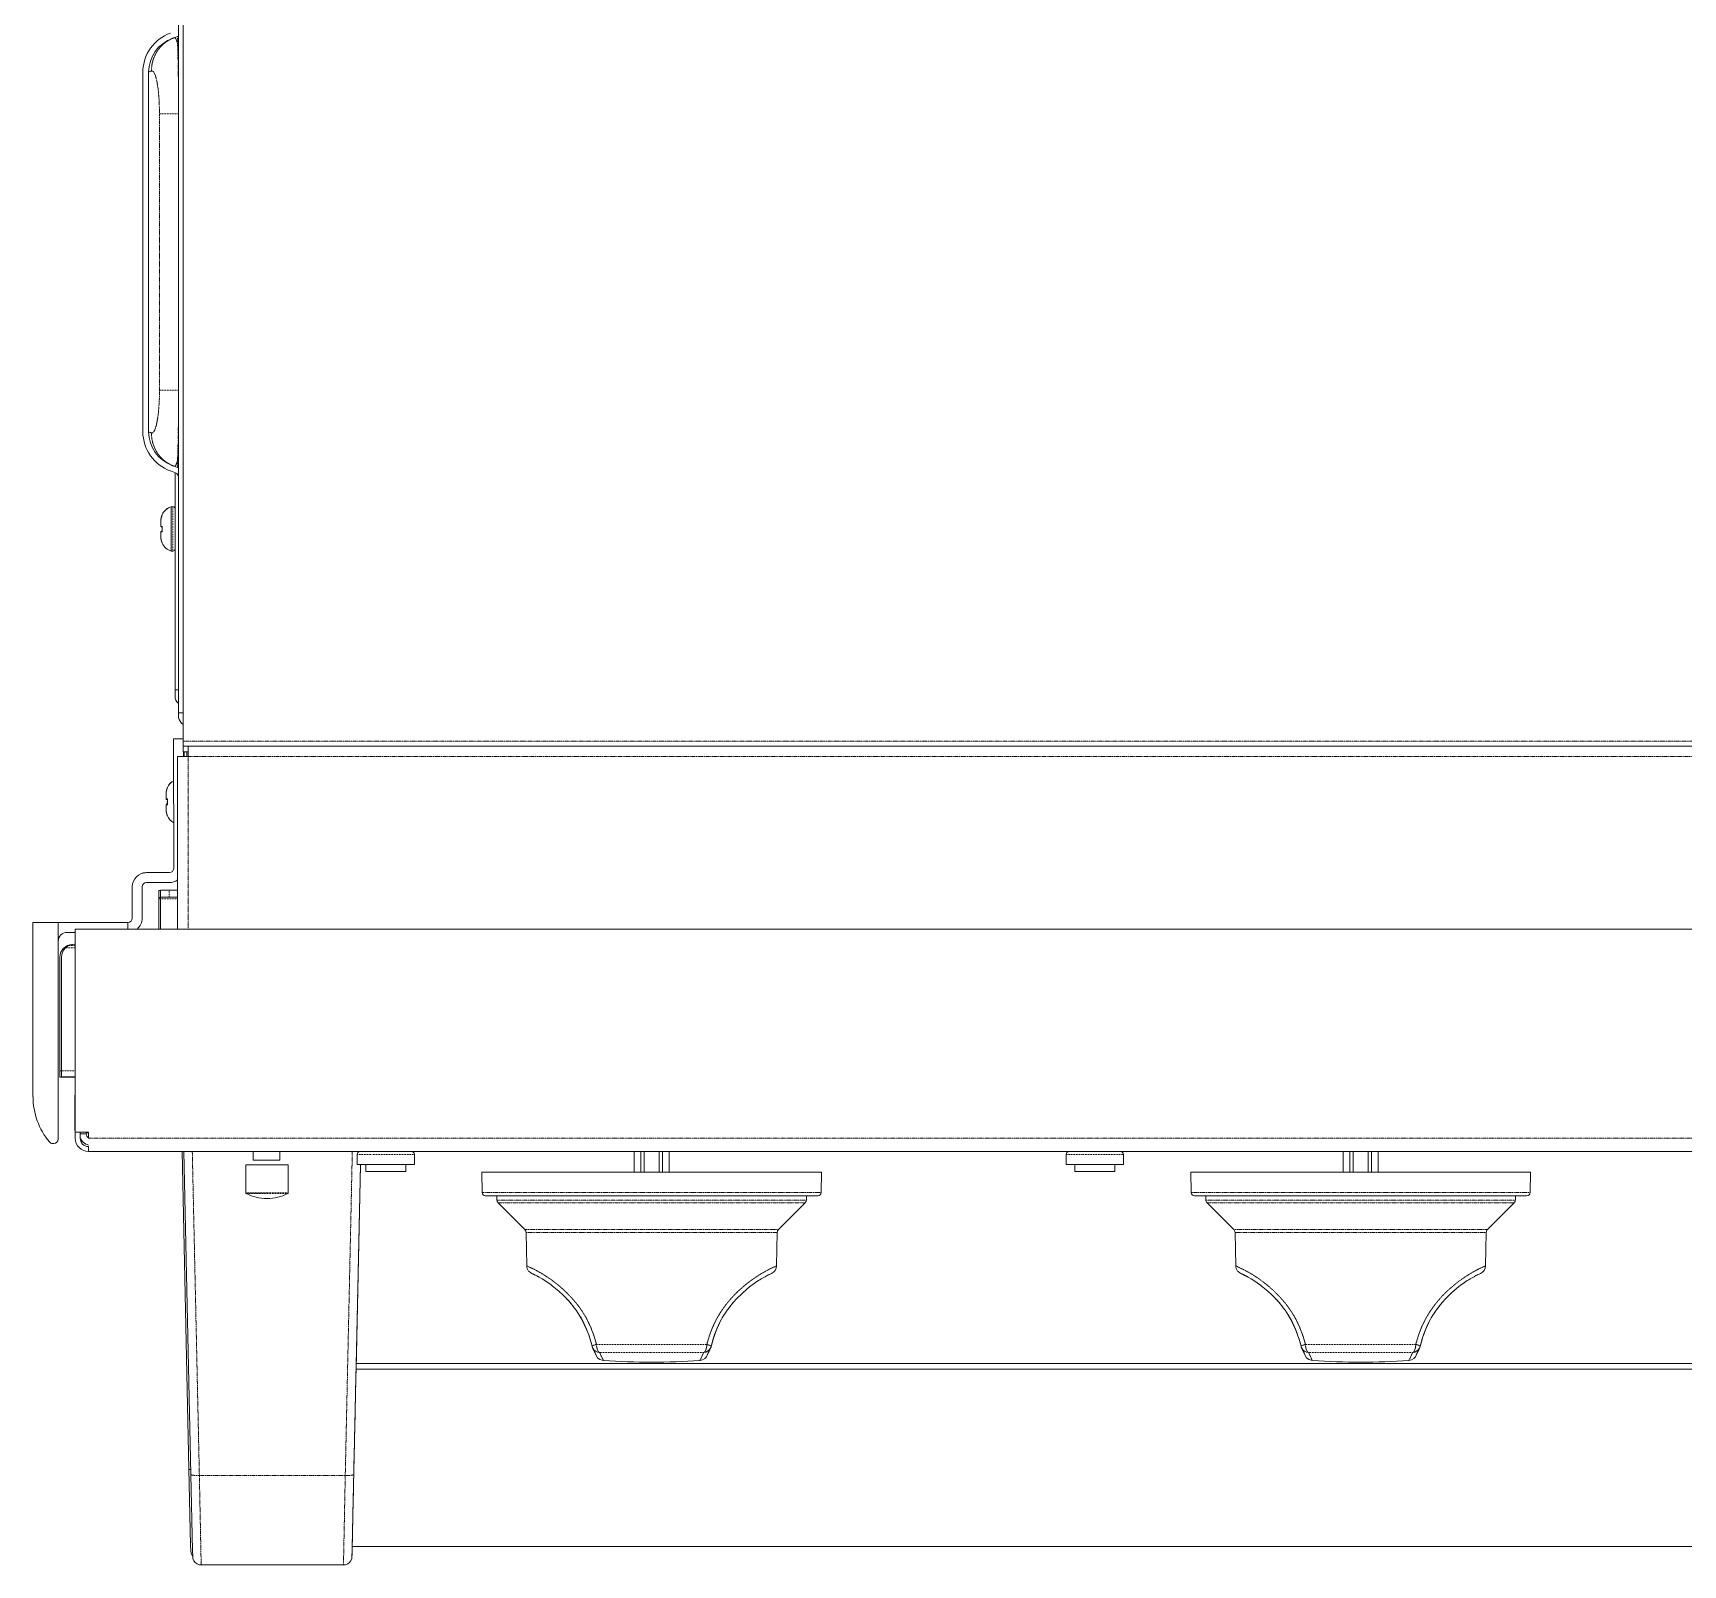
# Model space of a CAD drawing. Header units: millimetres. Extents: x 60499 to 556746, y 248297 to 497145.
# Drawn here: x 351183 to 360956, y 376752 to 385823 of the extents above; entities that cross this region are included whole.
import ezdxf

# ---------------------------------------------------------------- set-up
doc = ezdxf.new("R2010")
doc.units = ezdxf.units.MM
doc.linetypes.add('PHANTOM', pattern=[20, 10, -2, 2, -2, 2, -2])

msp = doc.modelspace()

# ---------------------------------------------------------------- linework, layer by layer
at = {"color": 7, "lineweight": 13, "ltscale": 0.03937}
for p, q in [((352044.5, 381796.6), (352044.5, 396784.9)), ((352073.1, 381629.9), (352073.1, 389994.9)), ((351834.1, 385591.1), (351834.1, 383461.1)), ((351868.2, 385591.4), (351868.2, 383460.7)), ((352024.9, 383219.7), (352024.9, 381933.7)), ((352016.5, 380876.2), (352016.4, 381643.8)), ((352039.8, 380517.1), (352039.8, 381537.9)), ((375254.7, 381600.5), (352102.5, 381600.5)), ((351183.3, 379524.5), (351183.3, 380556.2)), ((351332.8, 380556.2), (351332.8, 379272.5)), ((351433.2, 379313.9), (351433.2, 380517.1)), ((351433.2, 380517.1), (375923.5, 380517.1)), ((351343, 380350.5), (351343, 379677.3)), ((351352.6, 380351.3), (351352.6, 379678.2)), ((351433.2, 379278.8), (351433.2, 380274.9)), ((351512.5, 379199.5), (375844.2, 379199.5)), ((352066, 379199.4), (352107, 377321.2)), ((352076.6, 379199.5), (352118.4, 377288.4)), ((353123.5, 379123.9), (353097, 377911.1)), ((353841.3, 379078.2), (355854, 379078.2)), ((358040.4, 379078.2), (360053.1, 379078.2)), ((353864.4, 378937.1), (355830.9, 378937.1)), ((358063.5, 378937.1), (360030, 378937.1)), ((353097.7, 377944), (374299.8, 377944)), ((353096.8, 377911.1), (374311.2, 377911.2)), ((353073.9, 376861.4), (374334.2, 376861.4)), ((353022.3, 376751.7), (352179.5, 376751.6))]:
    msp.add_line(p, q, dxfattribs=at)
at = {"color": 7, "lineweight": 13, "ltscale": 0.000946814}
msp.add_line((352009.6, 385791.1), (352039.5, 385801.9), dxfattribs=at)
at = {"color": 7, "linetype": 'PHANTOM', "lineweight": 13, "ltscale": 0.001292}
for p, q in [((352039.5, 385758.5), (352039.5, 385801.9)), ((352039.5, 383250.2), (352039.5, 383293.6))]:
    msp.add_line(p, q, dxfattribs=at)
at = {"color": 7, "lineweight": 13, "ltscale": 1.11738e-05}
for p, q in [((351834.1, 385591.4), (351834.1, 385591.1)), ((351834.1, 383461.1), (351834.1, 383460.7))]:
    msp.add_line(p, q, dxfattribs=at)
at = {"color": 7, "linetype": 'PHANTOM', "lineweight": 13, "ltscale": 0.000532001}
msp.add_line((351868.2, 385591.4), (351885, 385597.5), dxfattribs=at)
at = {"color": 7, "linetype": 'PHANTOM', "lineweight": 13, "ltscale": 0.03937}
for p, q in [((351932.7, 385344), (351932.7, 383708.1)), ((352073.1, 381629.9), (375284.1, 381629.9)), ((375254.7, 381537.9), (352102.5, 381537.9)), ((352102.5, 380517.1), (352102.5, 381537.9)), ((351512.5, 379278.8), (375844.2, 379278.8)), ((352126.9, 379199.5), (352168.8, 377281.1)), ((353074.6, 379199.5), (353032.8, 377281.1)), ((353123.2, 379123.9), (353083.2, 377288.4)), ((353843.4, 378957.7), (355851.9, 378957.7)), ((354847.6, 378912.7), (353931.2, 378912.7)), ((353938.6, 378895.4), (354847.6, 378895.4)), ((355764, 378912.7), (354847.6, 378912.7)), ((354847.6, 378895.4), (355756.6, 378895.4)), ((358042.5, 378957.7), (360051, 378957.7)), ((359046.7, 378912.7), (358130.3, 378912.7)), ((358137.7, 378895.4), (359046.7, 378895.4)), ((359963.1, 378912.7), (359046.7, 378912.7)), ((359046.7, 378895.4), (359955.7, 378895.4)), ((354847.6, 378737.8), (354096.2, 378737.8)), ((354103.6, 378720.6), (354847.6, 378720.6)), ((355599, 378737.8), (354847.6, 378737.8)), ((354847.6, 378720.6), (355591.6, 378720.6)), ((359046.7, 378737.8), (358295.3, 378737.8)), ((358302.7, 378720.6), (359046.7, 378720.6)), ((359798.1, 378737.8), (359046.7, 378737.8)), ((359046.7, 378720.6), (359790.7, 378720.6)), ((353032.8, 377281.1), (352168.8, 377281.1))]:
    msp.add_line(p, q, dxfattribs=at)
at = {"color": 7, "linetype": 'PHANTOM', "lineweight": 13, "ltscale": 0.003328}
for p, q in [((351932.7, 385344), (352044.5, 385344)), ((351932.7, 383708.1), (352044.5, 383708.1))]:
    msp.add_line(p, q, dxfattribs=at)
at = {"color": 7, "linetype": 'PHANTOM', "lineweight": 13, "ltscale": 0.000532042}
msp.add_line((351885, 383454.6), (351868.2, 383460.7), dxfattribs=at)
at = {"color": 7, "lineweight": 13, "ltscale": 5.75583e-05}
msp.add_line((351996.3, 383230.2), (351998.1, 383229.5), dxfattribs=at)
at = {"color": 7, "lineweight": 13, "ltscale": 0.000946855}
msp.add_line((352028, 383218.6), (351998.1, 383229.5), dxfattribs=at)
at = {"color": 7, "lineweight": 13, "ltscale": 0.000946842}
msp.add_line((352039.5, 383250.2), (352009.6, 383261.1), dxfattribs=at)
at = {"color": 7, "lineweight": 13, "ltscale": 0.000301872}
msp.add_line((352012.4, 383017.2), (352002.2, 383017.2), dxfattribs=at)
at = {"color": 7, "lineweight": 13, "ltscale": 1.80222e-06}
msp.add_line((352002.2, 383017.2), (352002.2, 383017.1), dxfattribs=at)
at = {"color": 7, "lineweight": 13, "ltscale": 0.000301842}
for p, q in [((352012.3, 383017.2), (352002.2, 383017.2)), ((352012.3, 382755), (352002.2, 382755))]:
    msp.add_line(p, q, dxfattribs=at)
at = {"color": 7, "lineweight": 13, "ltscale": 0.003901}
for p in [(352002.2, 383017.2), (352002.2, 382755)]:
    msp.add_line(p, (352002.2, 382886.1), dxfattribs=at)
at = {"color": 7, "linetype": 'PHANTOM', "lineweight": 13, "ltscale": 0.007802}
msp.add_line((352012.3, 382755), (352012.3, 383017.2), dxfattribs=at)
at = {"color": 7, "linetype": 'PHANTOM', "lineweight": 13, "ltscale": 1.80222e-06}
msp.add_line((352012.4, 383017.1), (352012.4, 383017.2), dxfattribs=at)
at = {"color": 7, "lineweight": 13, "ltscale": 0.000908439}
for p, q in [((351940.9, 382933.4), (351940.9, 382902.9)), ((351972.2, 381318.4), (351972.2, 381287.9))]:
    msp.add_line(p, q, dxfattribs=at)
at = {"color": 7, "lineweight": 13, "ltscale": 9.98429e-05}
for p, q in [((351945.1, 382898.7), (351948.5, 382898.7)), ((351976.4, 381283.7), (351979.8, 381283.7))]:
    msp.add_line(p, q, dxfattribs=at)
at = {"color": 7, "linetype": 'PHANTOM', "lineweight": 13, "ltscale": 2.46498e-05}
for p, q in [((351948.4, 382971), (351949.2, 382971)), ((351948.5, 382971), (351949.3, 382971.1))]:
    msp.add_line(p, q, dxfattribs=at)
at = {"color": 7, "lineweight": 13, "ltscale": 1.13793e-05}
for p, q in [((351949.1, 382970.7), (351949.2, 382971)), ((351980.3, 381355.7), (351980.5, 381356))]:
    msp.add_line(p, q, dxfattribs=at)
at = {"color": 7, "lineweight": 13, "ltscale": 0.000883568}
msp.add_line((351940.9, 382868.5), (351940.9, 382838.8), dxfattribs=at)
at = {"color": 7, "lineweight": 13, "ltscale": 0.000101315}
for p, q in [((351948.5, 382872.7), (351945.1, 382872.7)), ((351979.8, 381257.7), (351976.4, 381257.7))]:
    msp.add_line(p, q, dxfattribs=at)
at = {"color": 7, "linetype": 'PHANTOM', "lineweight": 13, "ltscale": 2.41483e-05}
msp.add_line((351948.8, 382802.1), (351948, 382802.1), dxfattribs=at)
at = {"color": 7, "lineweight": 13, "ltscale": 1.12837e-05}
msp.add_line((351948.7, 382802.4), (351948.8, 382802.1), dxfattribs=at)
at = {"color": 7, "lineweight": 13, "ltscale": 0.0011}
msp.add_line((352024.9, 381933.7), (352024.9, 381896.8), dxfattribs=at)
at = {"color": 7, "lineweight": 13, "ltscale": 0.000586112}
msp.add_line((352024.9, 381933.7), (352044.5, 381933.7), dxfattribs=at)
at = {"color": 7, "lineweight": 13, "ltscale": 0.000485878}
msp.add_line((352044.5, 381780.3), (352044.5, 381796.6), dxfattribs=at)
at = {"color": 7, "lineweight": 13, "ltscale": 0.000849836}
msp.add_line((352044.5, 381796.6), (352073.1, 381796.6), dxfattribs=at)
at = {"color": 7, "lineweight": 13, "ltscale": 0.000476866}
msp.add_line((352061.8, 381738.8), (352073.1, 381727.4), dxfattribs=at)
at = {"color": 7, "lineweight": 13, "ltscale": 0.001686}
msp.add_line((352016.4, 381643.8), (352073.1, 381643.8), dxfattribs=at)
at = {"color": 7, "lineweight": 13, "ltscale": 0.000875037}
for p, q in [((352073.1, 381600.5), (352073.1, 381629.9)), ((352075.2, 381567.3), (352075.2, 381537.9)), ((352094.9, 381567.3), (352094.9, 381537.9))]:
    msp.add_line(p, q, dxfattribs=at)
at = {"color": 7, "lineweight": 13, "ltscale": 0.001865}
for p, q in [((352102.5, 381537.9), (352039.8, 381537.9)), ((352102.5, 381600.5), (352102.5, 381537.9))]:
    msp.add_line(p, q, dxfattribs=at)
at = {"color": 7, "lineweight": 13, "ltscale": 0.000990019}
msp.add_line((352073.1, 381600.5), (352073.1, 381567.3), dxfattribs=at)
at = {"color": 7, "lineweight": 13, "ltscale": 0.000875007}
for p, q in [((352102.5, 381600.5), (352073.1, 381600.5)), ((352102.5, 381567.3), (352073.1, 381567.3))]:
    msp.add_line(p, q, dxfattribs=at)
at = {"color": 7, "lineweight": 13, "ltscale": 0.000874917}
msp.add_line((352078.2, 381537.9), (352078.2, 381567.3), dxfattribs=at)
at = {"color": 7, "linetype": 'PHANTOM', "lineweight": 13, "ltscale": 2.46798e-05}
for q in [(351980.6, 381356.1), (351980.5, 381356)]:
    msp.add_line((351979.7, 381356), q, dxfattribs=at)
at = {"color": 7, "lineweight": 13, "ltscale": 0.000883448}
msp.add_line((351972.2, 381253.5), (351972.2, 381223.8), dxfattribs=at)
at = {"color": 7, "linetype": 'PHANTOM', "lineweight": 13, "ltscale": 2.41402e-05}
msp.add_line((351980.1, 381187.1), (351979.3, 381187.1), dxfattribs=at)
at = {"color": 7, "lineweight": 13, "ltscale": 1.11628e-05}
msp.add_line((351979.9, 381187.4), (351980.1, 381187.1), dxfattribs=at)
at = {"color": 7, "lineweight": 13, "ltscale": 0.00405}
for p, q in [((351855.2, 380851), (351991.3, 380851)), ((351991.3, 380792.2), (351855.2, 380792.2))]:
    msp.add_line(p, q, dxfattribs=at)
at = {"color": 7, "lineweight": 13, "ltscale": 0.005525}
for p, q in [((351771.2, 380581.4), (351771.2, 380767)), ((351830, 380767), (351830, 380581.4))]:
    msp.add_line(p, q, dxfattribs=at)
at = {"color": 7, "lineweight": 13, "ltscale": 0.00125}
for p, q in [((351939.2, 380704.9), (351939.2, 380746.9)), ((351929.6, 380704.1), (351929.6, 380746.1)), ((353155, 379123.9), (353155, 379081.9)), ((353391, 379123.9), (353391, 379081.9)), ((357354.1, 379123.9), (357354.1, 379081.9)), ((357590.1, 379123.9), (357590.1, 379081.9))]:
    msp.add_line(p, q, dxfattribs=at)
at = {"color": 7, "lineweight": 13, "ltscale": 0.0015}
for p, q in [((351939.2, 380746.9), (351989.6, 380746.9)), ((351989.6, 380704.9), (351939.2, 380704.9))]:
    msp.add_line(p, q, dxfattribs=at)
at = {"color": 7, "linetype": 'PHANTOM', "lineweight": 13, "ltscale": 0.00125}
msp.add_line((351989.6, 380746.9), (351989.6, 380704.9), dxfattribs=at)
at = {"color": 7, "lineweight": 13, "ltscale": 0.001497}
for p, q in [((352039.8, 380746.9), (351989.6, 380746.9)), ((352039.8, 380704.9), (351989.6, 380704.9))]:
    msp.add_line(p, q, dxfattribs=at)
at = {"color": 7, "lineweight": 13, "ltscale": 0.000285381}
msp.add_line((351929.6, 380746.1), (351939.2, 380746.1), dxfattribs=at)
at = {"color": 7, "lineweight": 13, "ltscale": 0.000250148}
msp.add_line((351929.6, 380704.1), (351929.6, 380695.7), dxfattribs=at)
at = {"color": 7, "lineweight": 13, "ltscale": 0.000282468}
msp.add_line((351939.1, 380704.1), (351929.6, 380704.1), dxfattribs=at)
at = {"color": 7, "linetype": 'PHANTOM', "lineweight": 13, "ltscale": 0.000285772}
msp.add_line((351939.2, 380695.7), (351929.6, 380695.7), dxfattribs=at)
at = {"color": 7, "lineweight": 13, "ltscale": 0.005315}
msp.add_line((351929.6, 380517.1), (351929.6, 380695.7), dxfattribs=at)
at = {"color": 7, "lineweight": 13, "ltscale": 0.000250028}
msp.add_line((351939.2, 380704.9), (351939.2, 380696.5), dxfattribs=at)
at = {"color": 7, "linetype": 'PHANTOM', "lineweight": 13, "ltscale": 0.002997}
msp.add_line((352039.8, 380696.5), (351939.2, 380696.5), dxfattribs=at)
at = {"color": 7, "lineweight": 13, "ltscale": 0.005339}
msp.add_line((351939.2, 380517.1), (351939.2, 380696.5), dxfattribs=at)
at = {"color": 7, "lineweight": 13, "ltscale": 0.00445}
msp.add_line((351183.3, 380556.2), (351332.8, 380556.2), dxfattribs=at)
at = {"color": 7, "lineweight": 13, "ltscale": 0.0123}
msp.add_line((351746, 380556.2), (351332.8, 380556.2), dxfattribs=at)
at = {"color": 7, "lineweight": 13, "ltscale": 0.001163}
msp.add_line((351746, 380556.2), (351746, 380517.1), dxfattribs=at)
at = {"color": 7, "lineweight": 13, "ltscale": 0.001437}
msp.add_line((351433.2, 380497.4), (351384.9, 380497.4), dxfattribs=at)
at = {"color": 7, "linetype": 'PHANTOM', "lineweight": 13, "ltscale": 0.000260541}
msp.add_line((351374.9, 380405), (351366.2, 380405), dxfattribs=at)
at = {"color": 7, "linetype": 'PHANTOM', "lineweight": 13, "ltscale": 0.001709}
msp.add_line((351433.2, 380405.8), (351375.8, 380405.8), dxfattribs=at)
at = {"color": 7, "linetype": 'PHANTOM', "lineweight": 13, "ltscale": 0.00023519}
msp.add_line((351386.4, 380418.9), (351394.3, 380418.9), dxfattribs=at)
at = {"color": 7, "linetype": 'PHANTOM', "lineweight": 13, "ltscale": 0.001108}
msp.add_line((351395.9, 380419.7), (351433.2, 380419.7), dxfattribs=at)
at = {"color": 7, "lineweight": 13, "ltscale": 0.000148773}
msp.add_line((351433.2, 380426.9), (351428.2, 380426.9), dxfattribs=at)
at = {"color": 7, "lineweight": 13, "ltscale": 0.001086}
for p, q in [((351343, 379677.3), (351343, 379640.8)), ((351352.6, 379678.2), (351352.6, 379641.7))]:
    msp.add_line(p, q, dxfattribs=at)
at = {"color": 7, "linetype": 'PHANTOM', "lineweight": 13, "ltscale": 0.000285381}
msp.add_line((351343, 379677.3), (351352.6, 379677.3), dxfattribs=at)
at = {"color": 7, "linetype": 'PHANTOM', "lineweight": 13, "ltscale": 0.002399}
msp.add_line((351352.6, 379678.2), (351433.2, 379678.2), dxfattribs=at)
at = {"color": 7, "lineweight": 13, "ltscale": 0.002666}
msp.add_line((351432.6, 379640.8), (351343, 379640.8), dxfattribs=at)
at = {"color": 7, "lineweight": 13, "ltscale": 0.002399}
msp.add_line((351433.2, 379641.7), (351352.6, 379641.7), dxfattribs=at)
at = {"color": 7, "lineweight": 13, "ltscale": 0.000949649}
msp.add_line((351432.6, 379609.8), (351432.6, 379641.7), dxfattribs=at)
at = {"color": 7, "lineweight": 13, "ltscale": 0.00845}
msp.add_line((351432.6, 379325.9), (351432.6, 379609.8), dxfattribs=at)
at = {"color": 7, "lineweight": 13, "ltscale": 6.22667e-05}
for p, q in [((351430.5, 379533.2), (351432.6, 379533.2)), ((351432.6, 379383.1), (351430.5, 379383.1)), ((351430.5, 379338.4), (351432.6, 379338.4))]:
    msp.add_line(p, q, dxfattribs=at)
at = {"color": 7, "lineweight": 13, "ltscale": 0.001575}
msp.add_line((351430.5, 379533.2), (351430.5, 379480.3), dxfattribs=at)
at = {"color": 7, "lineweight": 13, "ltscale": 0.002891}
msp.add_line((351430.5, 379480.3), (351430.5, 379383.1), dxfattribs=at)
at = {"color": 7, "linetype": 'PHANTOM', "lineweight": 13, "ltscale": 6.22667e-05}
msp.add_line((351430.5, 379480.3), (351432.6, 379480.3), dxfattribs=at)
at = {"color": 7, "lineweight": 13, "ltscale": 0.001334}
msp.add_line((351430.5, 379338.4), (351430.5, 379383.1), dxfattribs=at)
at = {"color": 7, "linetype": 'PHANTOM', "lineweight": 13, "ltscale": 1.83526e-05}
msp.add_line((351432.6, 379325.9), (351433.2, 379325.9), dxfattribs=at)
at = {"color": 7, "lineweight": 13, "ltscale": 1.622e-05}
msp.add_line((351432.6, 379325.4), (351432.6, 379325.9), dxfattribs=at)
at = {"color": 7, "lineweight": 13, "ltscale": 1.83526e-05}
msp.add_line((351432.6, 379325.4), (351433.2, 379325.4), dxfattribs=at)
at = {"color": 7, "lineweight": 13, "ltscale": 0.002362}
msp.add_line((351433.2, 379313.9), (351512.5, 379313.9), dxfattribs=at)
at = {"color": 7, "lineweight": 13, "ltscale": 0.001044}
for p, q in [((351463, 379313.9), (351463, 379278.8)), ((351512.5, 379313.9), (351512.5, 379278.8))]:
    msp.add_line(p, q, dxfattribs=at)
at = {"color": 7, "lineweight": 13, "ltscale": 0.001071}
msp.add_line((351463, 379305.5), (351499, 379305.5), dxfattribs=at)
at = {"color": 7, "lineweight": 13, "ltscale": 0.000248466}
msp.add_line((351499, 379313.9), (351499, 379305.5), dxfattribs=at)
at = {"color": 7, "lineweight": 13, "ltscale": 8.0357e-05}
msp.add_line((351510.2, 379282.8), (351512.6, 379281.6), dxfattribs=at)
at = {"color": 7, "lineweight": 13, "ltscale": 0.000230744}
msp.add_line((351307.6, 379247.3), (351299.9, 379247.3), dxfattribs=at)
at = {"color": 7, "lineweight": 13, "ltscale": 0.000887413}
msp.add_line((351512.5, 379229.3), (351512.5, 379199.5), dxfattribs=at)
at = {"color": 7, "lineweight": 13, "ltscale": 0.001535}
for p, q in [((352487.9, 379199.5), (352487.9, 379147.9)), ((352645.8, 379199.5), (352645.8, 379147.9))]:
    msp.add_line(p, q, dxfattribs=at)
at = {"color": 7, "lineweight": 13, "ltscale": 0.00361}
for p, q in [((354743.8, 379199.5), (354743.8, 379078.2)), ((354784.1, 379199.5), (354784.1, 379078.2)), ((354804, 379078.2), (354804, 379199.5)), ((354891.8, 379199.5), (354891.8, 379078.2)), ((354911.7, 379199.5), (354911.7, 379078.2)), ((354952.1, 379078.2), (354952.1, 379199.5)), ((358942.9, 379199.5), (358942.9, 379078.2)), ((358983.2, 379199.5), (358983.2, 379078.2)), ((359003.1, 379078.2), (359003.1, 379199.5)), ((359091, 379199.5), (359091, 379078.2)), ((359110.8, 379199.5), (359110.8, 379078.2)), ((359151.2, 379078.2), (359151.2, 379199.5))]:
    msp.add_line(p, q, dxfattribs=at)
at = {"color": 7, "lineweight": 13, "ltscale": 0.00375}
for p, q in [((352569.1, 379121), (352443.1, 379121)), ((352695.1, 379121), (352569.1, 379121))]:
    msp.add_line(p, q, dxfattribs=at)
at = {"color": 7, "lineweight": 13, "ltscale": 0.004926}
for p, q in [((352443.1, 378955.6), (352443.1, 379121)), ((352695.1, 378955.6), (352695.1, 379121))]:
    msp.add_line(p, q, dxfattribs=at)
at = {"color": 7, "lineweight": 13, "ltscale": 0.0047}
msp.add_line((352487.9, 379147.9), (352645.8, 379147.9), dxfattribs=at)
at = {"color": 7, "linetype": 'PHANTOM', "lineweight": 13, "ltscale": 0.002629}
for p, q in [((353103.3, 379182.9), (353191.6, 379182.9)), ((357302.4, 379182.9), (357390.7, 379182.9))]:
    msp.add_line(p, q, dxfattribs=at)
at = {"color": 7, "lineweight": 13, "ltscale": 0.001758}
for p, q in [((353103.3, 379182.9), (353103.3, 379123.9)), ((353442.6, 379182.9), (353442.6, 379123.9)), ((357302.4, 379182.9), (357302.4, 379123.9)), ((357641.7, 379182.9), (357641.7, 379123.9))]:
    msp.add_line(p, q, dxfattribs=at)
at = {"color": 7, "lineweight": 13, "ltscale": 0.002629}
for p, q in [((353103.3, 379123.9), (353191.6, 379123.9)), ((357302.4, 379123.9), (357390.7, 379123.9))]:
    msp.add_line(p, q, dxfattribs=at)
at = {"color": 7, "linetype": 'PHANTOM', "lineweight": 13, "ltscale": 0.007471}
for p, q in [((353191.6, 379182.9), (353442.6, 379182.9)), ((357390.7, 379182.9), (357641.7, 379182.9))]:
    msp.add_line(p, q, dxfattribs=at)
at = {"color": 7, "lineweight": 13, "ltscale": 0.007471}
for p, q in [((353191.6, 379123.9), (353442.6, 379123.9)), ((357390.7, 379123.9), (357641.7, 379123.9))]:
    msp.add_line(p, q, dxfattribs=at)
at = {"color": 7, "lineweight": 13, "ltscale": 0.001829}
for p, q in [((353155, 379081.9), (353216.4, 379081.9)), ((357354.1, 379081.9), (357415.5, 379081.9))]:
    msp.add_line(p, q, dxfattribs=at)
at = {"color": 7, "lineweight": 13, "ltscale": 0.005196}
for p, q in [((353216.4, 379081.9), (353391, 379081.9)), ((357415.5, 379081.9), (357590.1, 379081.9))]:
    msp.add_line(p, q, dxfattribs=at)
at = {"color": 7, "lineweight": 13, "ltscale": 0.003586}
for p, q in [((353843.4, 378957.7), (353841.3, 379078.2)), ((355851.9, 378957.7), (355854, 379078.2)), ((358042.5, 378957.7), (358040.4, 379078.2)), ((360051, 378957.7), (360053.1, 379078.2))]:
    msp.add_line(p, q, dxfattribs=at)
at = {"color": 7, "linetype": 'PHANTOM', "lineweight": 13, "ltscale": 0.003747}
msp.add_line((352443.1, 378955.6), (352569, 378955.6), dxfattribs=at)
at = {"color": 7, "linetype": 'PHANTOM', "lineweight": 13, "ltscale": 0.003684}
msp.add_line((352445.4, 378951.9), (352569.1, 378951.9), dxfattribs=at)
at = {"color": 7, "linetype": 'PHANTOM', "lineweight": 13, "ltscale": 2.65827e-05}
msp.add_line((352569.1, 378955.6), (352570, 378955.6), dxfattribs=at)
at = {"color": 7, "linetype": 'PHANTOM', "lineweight": 13, "ltscale": 2.61021e-05}
msp.add_line((352569.1, 378951.9), (352570, 378951.9), dxfattribs=at)
at = {"color": 7, "linetype": 'PHANTOM', "lineweight": 13, "ltscale": 0.003723}
msp.add_line((352570, 378955.6), (352695.1, 378955.6), dxfattribs=at)
at = {"color": 7, "linetype": 'PHANTOM', "lineweight": 13, "ltscale": 0.003658}
msp.add_line((352570, 378951.9), (352692.9, 378951.9), dxfattribs=at)
at = {"color": 7, "lineweight": 13, "ltscale": 0.000727806}
for p, q in [((353931.2, 378912.7), (353930.7, 378937.1)), ((355764.5, 378937.1), (355764, 378912.7)), ((358130.3, 378912.7), (358129.8, 378937.1)), ((359963.6, 378937.1), (359963.1, 378912.7))]:
    msp.add_line(p, q, dxfattribs=at)
at = {"color": 7, "lineweight": 13, "ltscale": 0.006635}
for p, q in [((353938.6, 378895.4), (354096.2, 378737.8)), ((355756.6, 378895.4), (355599, 378737.8)), ((358137.7, 378895.4), (358295.3, 378737.8)), ((359955.7, 378895.4), (359798.1, 378737.8))]:
    msp.add_line(p, q, dxfattribs=at)
at = {"color": 7, "lineweight": 13, "ltscale": 0.005899}
for p, q in [((354108.1, 378522.5), (354103.6, 378720.6)), ((355587.1, 378522.5), (355591.6, 378720.6)), ((358307.2, 378522.5), (358302.7, 378720.6)), ((359786.2, 378522.5), (359790.7, 378720.6))]:
    msp.add_line(p, q, dxfattribs=at)
at = {"color": 7, "lineweight": 13, "ltscale": 0.000188119}
msp.add_line((354138.2, 378477.5), (354144, 378474.8), dxfattribs=at)
at = {"color": 7, "lineweight": 13, "ltscale": 0.000188169}
msp.add_line((358337.3, 378477.5), (358343.1, 378474.8), dxfattribs=at)
at = {"color": 7, "linetype": 'PHANTOM', "lineweight": 13, "ltscale": 0.000213146}
msp.add_line((355327.2, 378301.9), (355331.9, 378307.3), dxfattribs=at)
at = {"color": 7, "linetype": 'PHANTOM', "lineweight": 13, "ltscale": 0.000213136}
msp.add_line((359526.3, 378301.9), (359531, 378307.3), dxfattribs=at)
at = {"color": 7, "lineweight": 13, "ltscale": 6.00447e-06}
for p, q in [((354367, 378303.1), (354366.9, 378303.3)), ((358566.1, 378303.1), (358566, 378303.3))]:
    msp.add_line(p, q, dxfattribs=at)
at = {"color": 7, "lineweight": 13, "ltscale": 0.000164823}
msp.add_line((354367.5, 378302.5), (354371, 378298.3), dxfattribs=at)
at = {"color": 7, "lineweight": 13, "ltscale": 0.000164852}
msp.add_line((355327.8, 378302.6), (355324.2, 378298.3), dxfattribs=at)
at = {"color": 7, "lineweight": 13, "ltscale": 3.69358e-05}
msp.add_line((355327.2, 378301.9), (355328, 378302.9), dxfattribs=at)
at = {"color": 7, "lineweight": 13, "ltscale": 0.000164842}
msp.add_line((358566.6, 378302.5), (358570.1, 378298.3), dxfattribs=at)
at = {"color": 7, "lineweight": 13, "ltscale": 0.000164861}
msp.add_line((359526.9, 378302.6), (359523.3, 378298.3), dxfattribs=at)
at = {"color": 7, "lineweight": 13, "ltscale": 3.69455e-05}
msp.add_line((359526.3, 378301.9), (359527.1, 378302.9), dxfattribs=at)
at = {"color": 7, "linetype": 'PHANTOM', "lineweight": 13, "ltscale": 5.6822e-05}
msp.add_line((354445.6, 378184.7), (354446.4, 378183), dxfattribs=at)
at = {"color": 7, "linetype": 'PHANTOM', "lineweight": 13, "ltscale": 5.68353e-05}
msp.add_line((358644.7, 378184.7), (358645.5, 378183), dxfattribs=at)
at = {"color": 7, "linetype": 'PHANTOM', "lineweight": 13, "ltscale": 4.68577e-06}
msp.add_line((354494.6, 378047.2), (354494.7, 378047), dxfattribs=at)
at = {"color": 7, "linetype": 'PHANTOM', "lineweight": 13, "ltscale": 0.009722}
for p, q in [((354521, 378058.1), (354847.6, 378058.1)), ((358720.1, 378058.1), (359046.7, 378058.1))]:
    msp.add_line(p, q, dxfattribs=at)
at = {"color": 7, "linetype": 'PHANTOM', "lineweight": 13, "ltscale": 0.009724}
for p, q in [((354847.6, 378058), (355174.3, 378058)), ((359046.7, 378058), (359373.4, 378058))]:
    msp.add_line(p, q, dxfattribs=at)
at = {"color": 7, "linetype": 'PHANTOM', "lineweight": 13, "ltscale": 3.03953e-06}
msp.add_line((355200.6, 378047.2), (355200.6, 378047.1), dxfattribs=at)
at = {"color": 7, "linetype": 'PHANTOM', "lineweight": 13, "ltscale": 4.7969e-06}
msp.add_line((358693.7, 378047.2), (358693.8, 378047), dxfattribs=at)
at = {"color": 7, "linetype": 'PHANTOM', "lineweight": 13, "ltscale": 3.04916e-06}
msp.add_line((359399.7, 378047.2), (359399.7, 378047.1), dxfattribs=at)
at = {"color": 7, "lineweight": 13, "ltscale": 0.000766946}
msp.add_line((353096.9, 377911.1), (353097.4, 377936.9), dxfattribs=at)
at = {"color": 7, "linetype": 'PHANTOM', "lineweight": 13, "ltscale": 0.009161}
for p, q in [((354539.9, 378009.5), (354847.6, 378009.5)), ((358739, 378009.5), (359046.7, 378009.5))]:
    msp.add_line(p, q, dxfattribs=at)
at = {"color": 7, "linetype": 'PHANTOM', "lineweight": 13, "ltscale": 0.009163}
for p, q in [((354847.6, 378009.5), (355155.4, 378009.5)), ((359046.7, 378009.5), (359354.5, 378009.5))]:
    msp.add_line(p, q, dxfattribs=at)
at = {"color": 7, "lineweight": 13, "ltscale": 1.59458e-05}
msp.add_line((355176.1, 377992.2), (355175.8, 377991.7), dxfattribs=at)
at = {"color": 7, "lineweight": 13, "ltscale": 1.5934e-05}
msp.add_line((359375.2, 377992.2), (359374.9, 377991.7), dxfattribs=at)
at = {"color": 7, "lineweight": 13, "ltscale": 0.013453}
for p, q in [((352116.9, 376869.4), (352107, 377321.2)), ((352128.4, 376836.6), (352118.4, 377288.4))]:
    msp.add_line(p, q, dxfattribs=at)
at = {"color": 7, "lineweight": 13, "ltscale": 0.000738132}
msp.add_line((353074, 376861.4), (353073.5, 376836.6), dxfattribs=at)
at = {"color": 7, "linetype": 'PHANTOM', "lineweight": 13, "ltscale": 0.001061}
msp.add_line((353073.5, 376836.6), (353072.7, 376801), dxfattribs=at)
at = {"color": 7, "linetype": 'PHANTOM', "lineweight": 13, "ltscale": 0.03937}
for points in [[(352039.5, 385758.5), (352041.6, 385701.3), (352044.5, 385541.2)], [(351885, 385597.5), (351890.3, 385597.7), (351894, 385595.7), (351897.7, 385591.9), (351901.3, 385586.4), (351908.3, 385570.3), (351913.1, 385554.2), (351917.5, 385534.9), (351924.4, 385491.5), (351930.5, 385423.6), (351932.7, 385344)], [(351932.7, 383708.1), (351931.5, 383649.2), (351927.9, 383593.7), (351922.2, 383544.5), (351914.7, 383504.4), (351910.4, 383488.4), (351905.8, 383475.3), (351899.1, 383462.2), (351895.7, 383457.9), (351892.2, 383455.2), (351888.7, 383454.1), (351885, 383454.6)], [(352044.5, 383511), (352041.6, 383350.9), (352039.5, 383293.6)], [(352039.5, 383293.6), (352034.7, 383276.5), (352029.7, 383264.4), (352025.9, 383259.1), (352024, 383257.7), (352021.2, 383257), (352019.9, 383257.3)], [(351940.9, 382902.9), (351940.9, 382902.9), (351941, 382902.9), (351941.2, 382903), (351949.2, 382903.3)], [(351949.3, 382868.1), (351942, 382868.3), (351941, 382868.4), (351940.9, 382868.4), (351940.9, 382868.5)], [(351972.2, 381287.9), (351972.2, 381288), (351972.3, 381288), (351972.5, 381288), (351980.5, 381288.3)], [(351980.6, 381253.1), (351973.2, 381253.3), (351972.3, 381253.4), (351972.2, 381253.4), (351972.2, 381253.5)], [(354521, 378058.1), (354506.4, 378107.3), (354488.3, 378155.4), (354466.7, 378201.8), (354453, 378226.7), (354438.1, 378250.9), (354422.1, 378274.2), (354405.2, 378296.5), (354374.8, 378332.3), (354342.8, 378365.5), (354309.9, 378395.7), (354275.9, 378423.5), (354242.4, 378448.1), (354199.7, 378475.6), (354162, 378496.9), (354119.2, 378517.7), (354108.3, 378522.3), (354108.1, 378522.3)], [(358720.1, 378058.1), (358705.5, 378107.3), (358687.4, 378155.4), (358665.8, 378201.8), (358652.1, 378226.7), (358637.2, 378250.9), (358621.2, 378274.2), (358604.3, 378296.5), (358574, 378332.3), (358541.9, 378365.5), (358509, 378395.7), (358475, 378423.5), (358441.5, 378448.1), (358398.8, 378475.6), (358361.1, 378496.9), (358318.4, 378517.7), (358307.4, 378522.3), (358307.2, 378522.3)], [(355287.2, 378293), (355324.6, 378337.5), (355363.3, 378376.4), (355402.6, 378410.3)], [(359486.3, 378293), (359523.7, 378337.5), (359562.4, 378376.4), (359601.7, 378410.3)], [(355174.3, 378058.1), (355189.9, 378110.5), (355209, 378160.5), (355231.8, 378207.9), (355258.3, 378252.4), (355287.2, 378293)], [(359373.4, 378058.1), (359389, 378110.5), (359408.1, 378160.5), (359430.9, 378207.9), (359457.4, 378252.4), (359486.3, 378293)], [(355200.6, 378047), (355213.9, 378095), (355230.2, 378140.8), (355249.7, 378184.7)], [(359399.7, 378047), (359413, 378095), (359429.3, 378140.8), (359448.8, 378184.7)]]:
    msp.add_lwpolyline(points, dxfattribs=at)
at = {"color": 7, "lineweight": 13, "ltscale": 0.03937}
for points in [[(354199.5, 378445.1), (354178, 378458.2), (354167, 378464.3), (354149.9, 378472.5), (354137.2, 378477.7), (354131.3, 378481), (354121.8, 378488.9), (354119.1, 378492.1)], [(358398.6, 378445.1), (358377.1, 378458.2), (358366.1, 378464.3), (358349, 378472.5), (358336.3, 378477.7), (358330.4, 378481), (358320.9, 378488.9), (358318.2, 378492.1)], [(355429.6, 378399.6), (355386.7, 378363.4), (355347.8, 378325), (355321.3, 378294.8)], [(359628.7, 378399.6), (359585.8, 378363.4), (359546.9, 378325), (359520.4, 378294.8)], [(354417, 378234.3), (354433.4, 378206.1), (354448.6, 378176.5), (354462.4, 378145.8), (354474.7, 378113.9), (354485.5, 378081), (354494.6, 378047.2)], [(358616.1, 378234.3), (358632.5, 378206.1), (358647.7, 378176.5), (358661.5, 378145.8), (358673.8, 378113.9), (358684.6, 378081), (358693.7, 378047.2)], [(354497.7, 378038.4), (354518.9, 377992.7), (354527.7, 377979.1), (354540, 377969.1), (354554.5, 377963.5), (354561.8, 377962.4)], [(358696.8, 378038.4), (358718, 377992.7), (358726.8, 377979.1), (358739.1, 377969.1), (358753.6, 377963.5), (358760.9, 377962.4)], [(352116.9, 376869.4), (352117.7, 376834.8), (352119.4, 376822.2), (352125.2, 376808.4), (352129.1, 376803)], [(352128.4, 376836.6), (352129.2, 376801.3), (352130.6, 376789.9), (352136.3, 376776.2), (352144.3, 376766), (352154.7, 376758.2), (352166.7, 376753.3), (352179.5, 376751.6)], [(353073.5, 376836.6), (353072.7, 376801.3), (353071.2, 376789.9), (353065.5, 376776.2), (353057.5, 376766), (353047.2, 376758.2), (353035.1, 376753.3), (353022.3, 376751.7)]]:
    msp.add_lwpolyline(points, dxfattribs=at)
for centre, radius, start, end in [((352019.3, 385857.2), 58.8, 290.00011, 295.37514), ((352019.4, 383194.9), 25.2, 0.00011, 70.00011), ((352019.4, 383194.9), 58.8, 64.62507, 70.00011), ((352024.9, 382936.3), 84, 105.70834, 155.61967), ((352024.9, 382936.4), 84, 105.70828, 152.09081), ((352012.3, 383004.6), 12.6, 3.84421, 90), ((352012.4, 383004.6), 12.6, 6.85774, 89.99995), ((352028.7, 382933.8), 87.8, 155.15775, 180.26024), ((351945.1, 382902.9), 4.2, 179.99999, 270), ((352135.4, 382886.2), 187.8, 176.17286, 180.01964), ((351952.2, 382969.2), 4.2, 155.62626, 189.5866), ((352131, 382886.2), 183, 175.21161, 180.0299), ((351952.3, 382969.3), 4.2, 155.62781, 191.1679), ((351953.4, 382901), 4.72, 151.01778, 173.91037), ((351945.1, 382868.5), 4.2, 90, 179.99999), ((352028.8, 382838.4), 87.9, 179.74867, 204.19535), ((352135.1, 382886), 187.5, 179.97811, 184.088), ((351951.9, 382803.8), 4.2, 170.03289, 203.71474), ((352130.5, 382886), 182.5, 179.96484, 185.06547), ((352024.9, 382835.9), 84, 203.71985, 254.29166), ((351953.5, 382870.4), 4.74, 186.37352, 209.312), ((352012.3, 382767.6), 12.6, 270, 356.15579), ((352012.3, 382767.7), 12.6, 331.99528, 353.15015), ((352085.3, 381896.8), 60.5, 179.99999, 227.59726), ((352103.3, 381780.3), 58.8, 180.0001, 225.00011), ((352060, 381318.8), 87.8, 155.15775, 180.26024), ((351983.5, 381354.3), 4.2, 155.62626, 189.5866), ((351983.5, 381354.3), 4.2, 155.62956, 191.28375), ((351983.6, 381354.3), 4.2, 155.62852, 191.21758), ((352056.2, 381321.3), 84, 118.19577, 155.61967), ((352056.2, 381321.4), 84, 118.19758, 153.12564), ((351976.4, 381287.9), 4.2, 179.99999, 270), ((351976.4, 381253.5), 4.2, 90, 179.99999), ((352166.7, 381271.2), 187.8, 176.17286, 180.01964), ((352166.4, 381271), 187.5, 179.97811, 184.088), ((352162.3, 381271.2), 183, 175.21161, 180.0299), ((352161.8, 381271), 182.5, 179.96484, 185.06547), ((351984.7, 381286), 4.72, 151.01778, 173.91037), ((351984.7, 381255.4), 4.74, 186.37352, 209.312), ((352060.1, 381223.4), 87.9, 179.74867, 204.19535), ((351983.1, 381188.8), 4.2, 170.03289, 203.71474), ((352056.2, 381220.9), 84, 203.71985, 241.80157), ((351855.2, 380767), 84, 90.00005, 180.00005), ((351855.3, 380767.1), 84, 90.00005, 107.45766), ((351991.3, 380876.2), 25.2, 270.00005, 0.00005), ((351855.2, 380767), 25.2, 90.00005, 180.00005), ((351991.3, 380876.2), 84, 270.00005, 305.34421), ((351746, 380581.4), 25.2, 270.00005, 0.00005), ((351746, 380581.4), 84, 310.07616, 0.00005), ((351384.9, 380445.4), 52.1, 90.00005, 180.00005), ((351418.6, 380350.5), 75.6, 91.27555, 180.00015), ((351428.2, 380351.3), 75.6, 90.0001, 180.0001), ((351601.7, 379524.5), 418.3, 180.00005, 219.85818), ((351499.4, 379338.4), 68.9, 180.00005, 196.13887), ((351527.5, 379305.5), 68.9, 200.45286, 257.43343), ((351527.5, 379305.5), 28.6, 180.0001, 238.35508), ((351516.1, 379338.4), 28.6, 238.98097, 262.82846), ((351299.9, 379272.5), 25.2, 219.85818, 270.00005), ((351307.6, 379272.5), 25.2, 270.00005, 0.00005), ((351512.5, 379278.8), 79.4, 180.00001, 270), ((351512.5, 379278.8), 49.5, 180.00001, 270), ((351525.1, 379307.2), 68.9, 205.73538, 236.84256), ((353119.8, 379182.9), 16.5, 90, 180.00001), ((353426.1, 379182.9), 16.5, 0, 90), ((357319, 379182.9), 16.5, 90, 180.00001), ((357625.2, 379182.9), 16.5, 0, 90), ((352447.3, 378955.6), 4.2, 179.99999, 241.81547), ((352569.1, 379182.8), 262, 241.81547, 270), ((352569.1, 379182.8), 262, 270, 298.18453), ((352690.9, 378955.6), 4.2, 298.18453, 360), ((353864.4, 378958.1), 21, 181, 270), ((353956.4, 378913.2), 25.2, 181.31, 225), ((355738.8, 378913.2), 25.2, 315, 358.69), ((355830.9, 378958.1), 21, 270, 359), ((358063.5, 378958.1), 21, 181, 270), ((358155.5, 378913.2), 25.2, 181.31, 225), ((359937.9, 378913.2), 25.2, 315, 358.69), ((360030, 378958.1), 21, 270, 359), ((354078.4, 378720), 25.2, 1.31, 45), ((355616.8, 378720), 25.2, 135, 178.69), ((358277.5, 378720), 25.2, 1.31, 45), ((359815.9, 378720), 25.2, 135, 178.69), ((354158.5, 378523.5), 50.4, 181.30162, 218.59551), ((355536.8, 378523.5), 50.3, 293.64233, 358.71785), ((358357.6, 378523.5), 50.4, 181.30162, 218.59551), ((359735.9, 378523.5), 50.3, 293.64233, 358.71785), ((353917.1, 377987.3), 537.8, 60.65142, 65.00932), ((353846.2, 377862), 681.9, 51.68649, 58.80947), ((355847.8, 377863.9), 679.7, 121.10291, 127.95676), ((355812.5, 377924.2), 609.7, 116.27948, 121.21433), ((355785.2, 377970.6), 555.9, 114.23918, 115.86499), ((358116.2, 377987.3), 537.8, 60.65142, 65.00932), ((358045.3, 377862), 681.9, 51.68649, 58.80947), ((360046.9, 377863.9), 679.7, 121.10291, 127.95676), ((360011.6, 377924.2), 609.7, 116.27948, 121.21433), ((359984.3, 377970.6), 555.9, 114.23918, 115.86499), ((353837.1, 377848.3), 698.3, 43.79897, 51.78065), ((353863.9, 377872.8), 662, 40.53668, 43.86335), ((353865.4, 377874.9), 659.6, 40.34233, 43.01279), ((358036.2, 377848.3), 698.3, 43.79897, 51.78065), ((358063, 377872.8), 662, 40.53669, 43.86335), ((358064.5, 377874.9), 659.6, 40.34233, 43.01279), ((353852.4, 377876.7), 668.3, 27.25129, 39.64169), ((355842.9, 377876.8), 668.3, 140.36117, 152.75247), ((358051.5, 377876.7), 668.3, 27.25129, 39.64169), ((360042, 377876.8), 668.3, 140.36117, 152.75247), ((354543.6, 378059.2), 50.4, 193.82202, 205.27675), ((354543.6, 378059.2), 50.4, 193.87797, 206.89579), ((354542.8, 378058.8), 49.5, 193.76595, 204.36178), ((357101.8, 379222.2), 2860.5, 204.44927, 205.48447), ((354542.6, 378058.7), 49.3, 206.89723, 266.83976), ((355152.8, 378058.6), 49.1, 273.05333, 331.96767), ((352506.5, 379262.1), 2956.2, 334.5501, 335.5214), ((353599.4, 378753.5), 1750.9, 334.21748, 335.87258), ((355151.7, 378059.2), 50.4, 331.87538, 346.17086), ((355150.7, 378059.6), 51.4, 334.386, 346.03925), ((358742.7, 378059.2), 50.4, 193.82202, 205.27675), ((358742.7, 378059.2), 50.4, 193.87797, 206.89579), ((358741.9, 378058.8), 49.5, 193.76595, 204.36178), ((361300.9, 379222.2), 2860.5, 204.44927, 205.48447), ((358741.7, 378058.7), 49.3, 206.89723, 266.83976), ((359351.9, 378058.6), 49.1, 273.05333, 331.96767), ((356705.6, 379262.1), 2956.2, 334.5501, 335.5214), ((357798.5, 378753.5), 1750.9, 334.21748, 335.87258), ((359350.8, 378059.2), 50.4, 331.87538, 346.17086), ((359349.8, 378059.6), 51.4, 334.386, 346.03925), ((1137122.1, 360438.9), 784219.9, 178.7214756, 178.761719), ((354847.5, 382128), 4175.4, 266.07604, 273.92706), ((355130, 378012.7), 50.4, 273.92704, 344.30184), ((359046.6, 382128), 4175.4, 266.07605, 273.92706), ((359329.1, 378012.7), 50.4, 273.92704, 344.30184), ((1136805.6, 360128), 783910.3, 178.7384964, 178.7787535)]:
    msp.add_arc(centre, radius, start, end, dxfattribs=at)
at = {"color": 7, "linetype": 'PHANTOM', "lineweight": 13, "ltscale": 0.03937}
for centre, radius, start, end in [((352028.6, 382933.8), 87.7, 154.87167, 180.24544), ((352124.3, 382886.2), 175.9, 174.45198, 180.04856), ((352028.7, 382838.4), 87.8, 179.76345, 204.47655), ((352124.2, 382886), 175.8, 179.95318, 185.83433), ((352059.9, 381318.8), 87.7, 154.87167, 180.24544), ((352155.6, 381271.3), 175.9, 174.45198, 180.04856), ((352155.5, 381271), 175.8, 179.95318, 185.83433), ((352060, 381223.4), 87.8, 179.76345, 204.47655), ((355831.1, 377935.3), 635.9, 115.07841, 117.91409), ((355749.3, 378122.4), 431.7, 112.07342, 115.77675), ((360030.2, 377935.3), 635.9, 115.07841, 117.91409), ((359948.4, 378122.4), 431.7, 112.07342, 115.77675), ((353913.7, 377976.7), 548.8, 61.5425, 65.19312), ((355909.8, 377787.5), 803.2, 122.03801, 129.16052), ((355905.8, 377797.7), 792.4, 118.02897, 122.18122), ((355780.4, 377979.1), 546.2, 115.57644, 117.3066), ((358112.8, 377976.7), 548.8, 61.5425, 65.19312), ((360108.9, 377787.5), 803.2, 122.03801, 129.16052), ((360104.9, 377797.7), 792.4, 118.02897, 122.18122), ((359979.5, 377979.1), 546.2, 115.57644, 117.3066), ((353869.1, 377878.1), 654.6, 40.43497, 42.55333), ((358068.2, 377878.1), 654.6, 40.43497, 42.55333), ((353919.8, 377919.4), 589.3, 32.54924, 40.62734), ((353948.1, 377938.5), 555.1, 28.1763, 32.46189), ((355747.5, 377938.3), 555.5, 147.52751, 153.23077), ((355771.1, 377922.6), 583.9, 140.42357, 147.46631), ((358118.9, 377919.4), 589.3, 32.54924, 40.62734), ((358147.2, 377938.5), 555.1, 28.1763, 32.46189), ((359946.6, 377938.3), 555.5, 147.52751, 153.23077), ((359970.2, 377922.6), 583.9, 140.42357, 147.46631), ((356351.5, 378871.4), 2031.6, 203.94004, 205.42554), ((360550.6, 378871.4), 2031.6, 203.94004, 205.42554), ((357190.6, 379215.5), 2912.2, 204.46284, 205.48491), ((352345.7, 379288.8), 3087.2, 334.55615, 335.52005), ((361389.7, 379215.5), 2912.2, 204.46284, 205.48491), ((356544.8, 379288.8), 3087.2, 334.55615, 335.52005), ((1055960.7, 391281.4), 703931.2, 181.1396121, 181.1827242), ((1057273.6, 362997.4), 704385.6, 178.8380669, 178.8811381), ((990296.6, 363255.5), 637368, 178.7384281, 178.7822506)]:
    msp.add_arc(centre, radius, start, end, dxfattribs=at)
at = {"color": 7, "lineweight": 13, "ltscale": 0.03937}
for centre, major_axis, ratio, start_param, end_param in [((352081.4, 385593.8), (232.9, 84.7), 0.982849, 1.571043, 2.796751), ((352081.4, 385593.8), (200.8, 72.9), 0.982854, 1.571415, 2.798641), ((352081.4, 383458.4), (-232.9, 84.8), 0.982847, 0.345076, 1.570796), ((352081.4, 383458.4), (200.7, -73), 0.982849, 3.485024, 4.712272), ((352459.2, 375218), (-1834.2, -3138.5), 0.304184, 2.838647, 2.9568), ((355501.3, 377863.4), (-6.1, -520.7), 0.619839, 4.045531, 4.358922), ((355590.4, 377738.5), (99.4, -650), 0.618423, 3.861294, 4.125674), ((356658.3, 375218), (-1834.2, -3138.5), 0.304184, 2.838647, 2.9568), ((359700.4, 377863.4), (-6.1, -520.7), 0.619839, 4.045531, 4.358922), ((359789.5, 377738.5), (99.4, -650), 0.618423, 3.861294, 4.125674)]:
    msp.add_ellipse(centre, major_axis=major_axis, ratio=ratio, start_param=start_param, end_param=end_param, dxfattribs=at)
at = {"color": 7, "linetype": 'PHANTOM', "lineweight": 13, "ltscale": 0.03937}
for centre, major_axis, ratio, start_param, end_param in [((352091.7, 385597.5), (71.8, -197.3), 0.982846, 3.141613, 4.368868), ((352023.9, 385345.8), (2.4, -449.4), 0.099716, 2.734722, 3.177273), ((352091.7, 383454.6), (71.8, 197.3), 0.982846, 1.914341, 3.141596), ((354543.7, 378058.6), (49.1, 11.4), 0.103026, 2.02873, 3.143134), ((354543.6, 378059.2), (0, -50.4), 0.448082, 4.735236, 6.117848), ((355151.7, 378059.2), (0, -50.4), 0.448198, 0.165341, 1.547928), ((355151.5, 378058.6), (49.1, -11.4), 0.102325, 6.282243, 7.396262), ((358742.8, 378058.6), (49.1, 11.4), 0.103026, 2.02873, 3.143134), ((358742.7, 378059.2), (0, -50.4), 0.448082, 4.735236, 6.117848), ((359350.8, 378059.2), (0, -50.4), 0.448198, 0.165341, 1.547928), ((359350.6, 378058.6), (49.1, -11.4), 0.102325, 6.282243, 7.396262), ((352157.4, 377322.3), (50.4, 1.1), 0.165595, 3.141389, 3.804929), ((352168.8, 377289.5), (50.4, 1.1), 0.165595, 3.141387, 4.70857), ((353032.8, 377289.5), (-50.4, 1.1), 0.165604, 1.574204, 3.141387)]:
    msp.add_ellipse(centre, major_axis=major_axis, ratio=ratio, start_param=start_param, end_param=end_param, dxfattribs=at)

doc.saveas('drawing.dxf')
